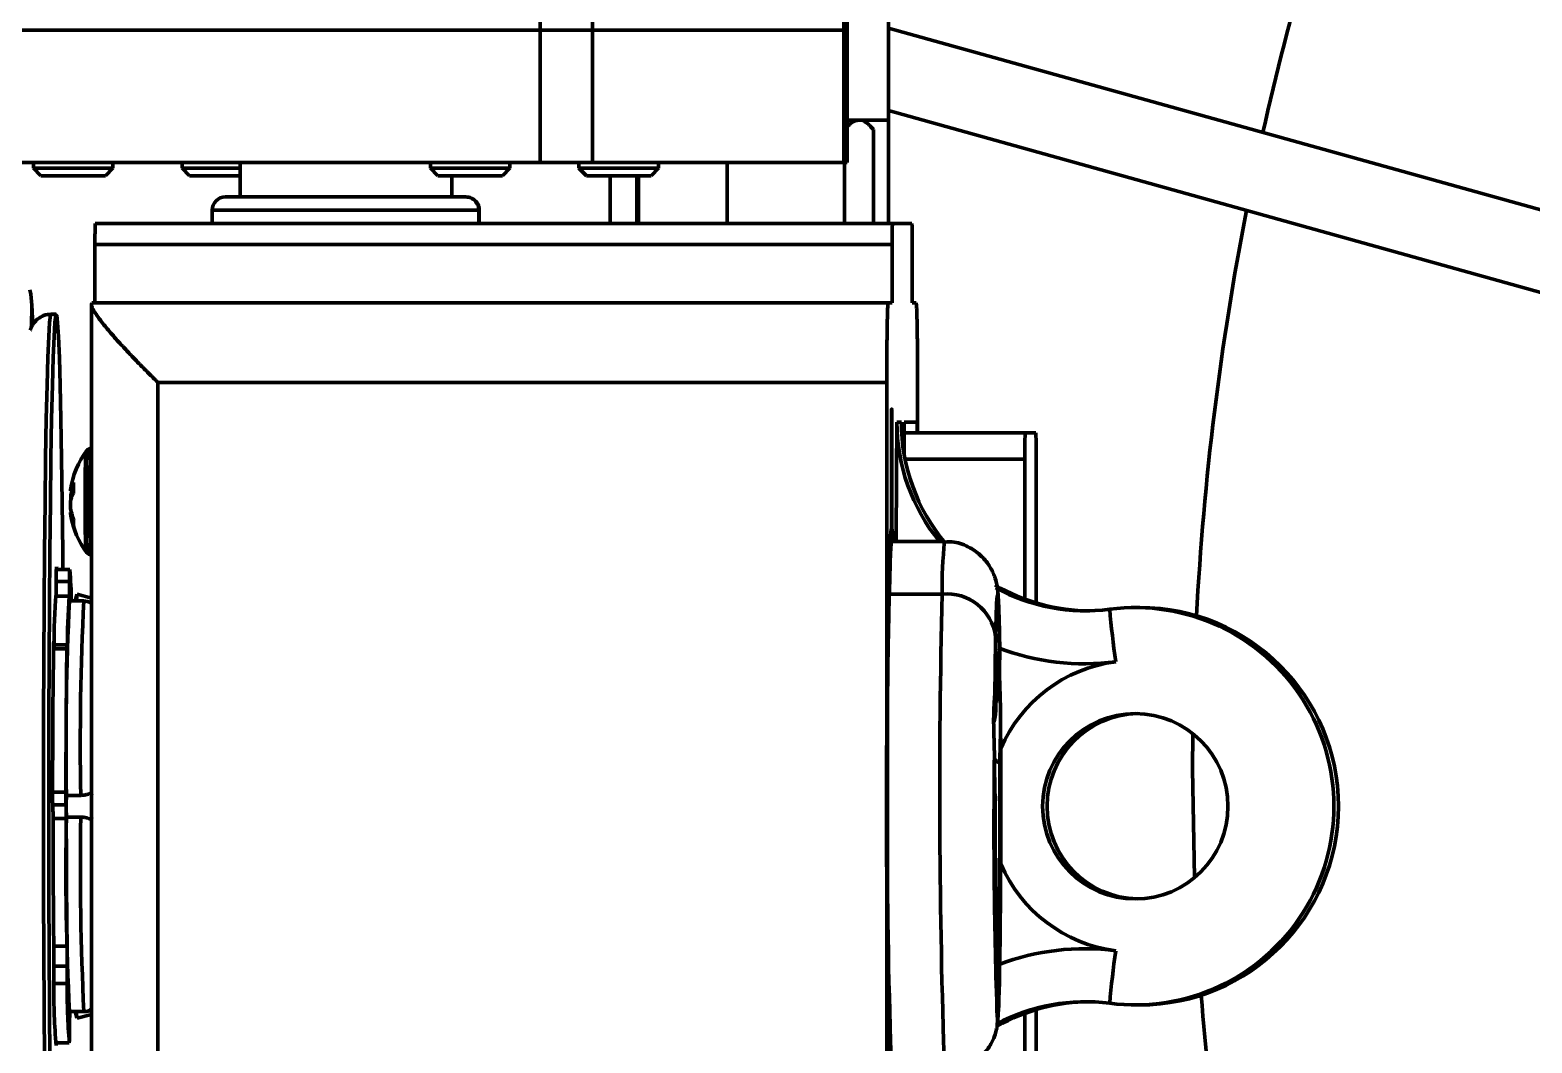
# Model space of a CAD drawing. Header units: millimetres. Extents: x -419 to 9215, y 1224 to 3301.
# Drawn here: x -101.4 to -38.4, y 1451.5 to 1494 of the extents above; entities that cross this region are included whole.
import ezdxf

# ---------------------------------------------------------------- set-up
doc = ezdxf.new("R2010")
doc.units = ezdxf.units.MM
doc.layers.add('0.7mm', color=7, linetype='Continuous', lineweight=70)

msp = doc.modelspace()

# ---------------------------------------------------------------- linework, layer by layer
at = {"layer": '0.7mm', "color": 7, "linetype": 'Continuous', "lineweight": 70}
for p, q in [((-79.97, 1497.326), (-79.97, 1493.993)), ((-77.778, 1493.993), (-77.778, 1497.326)), ((-67.229, 1497.326), (-67.229, 1493.993)), ((-67.088, 1493.993), (-67.088, 1497.326)), ((-65.36, 1490.215), (-65.36, 1495.77)), ((-79.97, 1493.993), (-222.758, 1493.993)), ((-79.97, 1493.993), (-111.442, 1493.993)), ((-79.97, 1493.993), (-77.778, 1493.993)), ((-79.97, 1493.993), (-79.97, 1488.437)), ((-67.229, 1493.993), (-77.778, 1493.993)), ((-77.778, 1493.993), (-77.778, 1488.437)), ((-67.229, 1493.993), (-67.088, 1493.993)), ((-67.229, 1493.993), (-67.229, 1488.437)), ((-67.088, 1488.437), (-67.088, 1493.993)), ((-32.804, 1484.997), (-65.36, 1494.077)), ((-67.088, 1490.215), (-65.36, 1490.215)), ((-66.34, 1490.14), (-66.471, 1490.215)), ((-32.804, 1481.537), (-65.36, 1490.617)), ((-65.36, 1485.882), (-65.36, 1490.215)), ((-65.992, 1489.818), (-65.992, 1485.948)), ((-79.97, 1488.437), (-111.442, 1488.437)), ((-101.22, 1488.437), (-101.22, 1488.193)), ((-101.22, 1488.193), (-100.908, 1487.882)), ((-101.22, 1488.193), (-100.138, 1488.193)), ((-100.138, 1488.193), (-97.887, 1488.193)), ((-98.198, 1487.882), (-97.887, 1488.193)), ((-97.887, 1488.193), (-97.887, 1488.437)), ((-94.989, 1488.437), (-94.989, 1488.193)), ((-94.989, 1488.193), (-94.677, 1487.882)), ((-94.989, 1488.193), (-93.907, 1488.193)), ((-93.907, 1488.193), (-92.557, 1488.193)), ((-92.557, 1488.437), (-92.557, 1486.993)), ((-84.57, 1488.437), (-84.57, 1488.193)), ((-84.57, 1488.193), (-84.258, 1487.882)), ((-84.57, 1488.193), (-83.488, 1488.193)), ((-83.488, 1488.193), (-81.237, 1488.193)), ((-81.548, 1487.882), (-81.237, 1488.193)), ((-81.237, 1488.193), (-81.237, 1488.437)), ((-77.778, 1488.437), (-79.97, 1488.437)), ((-78.339, 1488.437), (-78.339, 1488.193)), ((-78.339, 1488.193), (-78.027, 1487.882)), ((-78.339, 1488.193), (-77.257, 1488.193)), ((-67.229, 1488.437), (-77.778, 1488.437)), ((-77.257, 1488.193), (-75.006, 1488.193)), ((-75.317, 1487.882), (-75.006, 1488.193)), ((-75.006, 1488.193), (-75.006, 1488.437)), ((-72.121, 1488.437), (-72.121, 1485.948)), ((-67.088, 1488.437), (-67.229, 1488.437)), ((-67.198, 1488.437), (-67.198, 1485.948)), ((-100.908, 1487.882), (-100.028, 1487.882)), ((-100.028, 1487.882), (-98.198, 1487.882)), ((-94.677, 1487.882), (-93.797, 1487.882)), ((-93.797, 1487.882), (-92.557, 1487.882)), ((-84.258, 1487.882), (-83.378, 1487.882)), ((-83.669, 1486.993), (-83.669, 1487.882)), ((-83.378, 1487.882), (-81.548, 1487.882)), ((-78.027, 1487.882), (-77.147, 1487.882)), ((-77.147, 1487.882), (-75.317, 1487.882)), ((-75.915, 1485.882), (-75.915, 1487.882)), ((-75.838, 1487.882), (-75.838, 1485.948)), ((-83.097, 1486.993), (-93.168, 1486.993)), ((-83.097, 1486.993), (-83.08, 1486.993)), ((-93.724, 1486.437), (-93.724, 1485.882)), ((-82.539, 1485.882), (-82.539, 1486.437)), ((-82.522, 1486.437), (-82.522, 1485.882)), ((-98.629, 1485.882), (-65.187, 1485.882)), ((-64.377, 1485.882), (-65.187, 1485.882)), ((-65.205, 1484.993), (-98.644, 1484.993)), ((-98.644, 1482.548), (-98.644, 1484.993)), ((-65.205, 1482.548), (-65.205, 1484.993)), ((-64.359, 1482.548), (-64.359, 1484.993)), ((-101.297, 1482.45), (-101.247, 1481.647)), ((-98.791, 1482.491), (-98.781, 1482.548)), ((-98.791, 1440.383), (-98.791, 1482.491)), ((-98.781, 1482.548), (-65.369, 1482.548)), ((-65.369, 1482.548), (-65.205, 1482.548)), ((-64.359, 1482.548), (-64.196, 1482.548)), ((-100.266, 1482.07), (-100.488, 1482.07)), ((-65.428, 1479.215), (-96.003, 1479.215)), ((-96.003, 1479.215), (-96.003, 1443.659)), ((-65.428, 1479.215), (-65.428, 1443.659)), ((-64.137, 1477.104), (-64.137, 1479.215)), ((-65.233, 1473.118), (-65.233, 1477.548)), ((-65.216, 1477.548), (-65.216, 1473.118)), ((-65.003, 1477.548), (-64.816, 1477.548)), ((-64.697, 1476.182), (-64.697, 1477.548)), ((-64.697, 1477.548), (-64.154, 1477.548)), ((-64.154, 1477.548), (-64.154, 1477.104)), ((-59.623, 1477.104), (-64.697, 1477.104)), ((-59.178, 1477.104), (-59.623, 1477.104)), ((-98.791, 1476.437), (-98.825, 1476.437)), ((-59.64, 1475.993), (-59.64, 1470.124)), ((-59.161, 1469.964), (-59.161, 1475.993)), ((-99.67, 1474.666), (-99.559, 1474.661)), ((-99.595, 1473.717), (-99.667, 1473.712)), ((-65.224, 1473.104), (-65.236, 1473.104)), ((-65.216, 1473.118), (-65.233, 1473.118)), ((-63.002, 1472.548), (-65.224, 1472.548)), ((-98.825, 1471.993), (-98.791, 1471.993)), ((-99.702, 1471.365), (-100.263, 1471.365)), ((-99.109, 1470.048), (-99.711, 1470.048)), ((-99.397, 1470.312), (-99.467, 1470.048)), ((-98.791, 1470.166), (-99.388, 1470.326)), ((-63.104, 1470.337), (-65.326, 1470.337)), ((-54.817, 1469.77), (-55.004, 1469.77)), ((-99.819, 1468.213), (-100.38, 1468.213)), ((-60.805, 1467.25), (-60.806, 1467.248)), ((-99.842, 1461.893), (-99.24, 1461.893)), ((-60.893, 1461.904), (-60.873, 1461.86)), ((-99.24, 1460.986), (-99.842, 1460.986)), ((-59.161, 1446.882), (-59.161, 1452.91)), ((-55.004, 1453.104), (-54.817, 1453.104)), ((-99.711, 1452.826), (-99.109, 1452.826)), ((-99.467, 1452.826), (-99.397, 1452.563)), ((-99.388, 1452.548), (-98.791, 1452.708)), ((-59.64, 1452.75), (-59.64, 1446.882))]:
    msp.add_line(p, q, dxfattribs=at)
at = {"layer": '0.7mm', "color": 8, "linetype": 'Continuous', "lineweight": 70}
for p, q in [((-77.026, 1487.882), (-77.026, 1485.882)), ((-93.724, 1486.437), (-82.539, 1486.437)), ((-101.297, 1482.45), (-101.302, 1481.551)), ((-65.216, 1477.548), (-65.233, 1477.548)), ((-64.662, 1475.993), (-59.64, 1475.993)), ((-100.258, 1471.475), (-100.257, 1471.475)), ((-99.71, 1470.865), (-100.267, 1470.865)), ((-99.719, 1470.255), (-100.289, 1470.255)), ((-99.824, 1468.045), (-100.382, 1468.045)), ((-99.8, 1468.041), (-99.813, 1468.041)), ((-60.861, 1467.667), (-60.851, 1467.667)), ((-100.42, 1462.025), (-99.863, 1462.025)), ((-99.855, 1461.495), (-100.416, 1461.495)), ((-99.846, 1460.92), (-100.403, 1460.92)), ((-99.812, 1455.571), (-100.37, 1455.571)), ((-100.37, 1454.733), (-99.812, 1454.733)), ((-60.709, 1454.317), (-60.699, 1454.317)), ((-99.812, 1454.006), (-100.37, 1454.006)), ((-60.786, 1452.558), (-60.794, 1452.593)), ((-100.291, 1451.51), (-99.72, 1451.51))]:
    msp.add_line(p, q, dxfattribs=at)
at = {"layer": '0.7mm', "color": 7, "linetype": 'Continuous', "lineweight": 70, "flags": 128}
for points in [[(-101.373, 1483.096), (-101.335, 1482.919), (-101.297, 1482.45)], [(-100.536, 1450.768), (-100.554, 1452.974), (-100.567, 1455.304), (-100.577, 1457.723), (-100.581, 1460.197), (-100.581, 1462.689), (-100.577, 1465.162), (-100.567, 1467.581), (-100.554, 1469.91), (-100.536, 1472.116), (-100.515, 1474.167), (-100.489, 1476.031), (-100.461, 1477.683), (-100.429, 1479.098), (-100.396, 1480.255), (-100.36, 1481.138), (-100.323, 1481.733), (-100.285, 1482.033), (-100.247, 1482.032), (-100.209, 1481.731), (-100.172, 1481.134), (-100.137, 1480.25), (-100.103, 1479.092), (-100.072, 1477.676), (-100.043, 1476.023), (-100.018, 1474.158), (-99.996, 1472.107), (-99.99, 1471.365)], [(-65.233, 1477.548), (-65.232, 1477.761), (-65.23, 1477.941), (-65.227, 1478.061), (-65.224, 1478.104), (-65.221, 1478.061), (-65.218, 1477.941), (-65.216, 1477.761), (-65.216, 1477.548)], [(-65.17, 1472.548), (-65.181, 1472.754), (-65.209, 1473.062), (-65.238, 1473.069), (-65.266, 1472.775), (-65.293, 1472.188), (-65.319, 1471.322), (-65.342, 1470.199), (-65.362, 1468.85), (-65.378, 1467.309), (-65.391, 1465.616), (-65.399, 1463.815), (-65.402, 1461.952), (-65.401, 1460.076), (-65.396, 1458.234), (-65.385, 1456.476), (-65.371, 1454.847), (-65.353, 1453.388), (-65.332, 1452.137), (-65.308, 1451.128)], [(-65.216, 1473.118), (-65.187, 1472.88), (-65.168, 1472.548)], [(-100.257, 1471.475), (-100.244, 1471.391), (-100.242, 1471.365)], [(-99.388, 1470.326), (-99.409, 1470.231), (-99.423, 1470.048)], [(-60.861, 1468.557), (-60.841, 1469.378), (-60.819, 1469.954), (-60.796, 1470.268), (-60.772, 1470.309), (-60.748, 1470.077), (-60.726, 1469.579), (-60.705, 1468.829), (-60.686, 1467.852)], [(-60.861, 1468.557), (-60.858, 1468.651), (-60.855, 1468.662), (-60.852, 1468.59), (-60.85, 1468.445), (-60.848, 1468.249), (-60.848, 1468.033), (-60.849, 1467.828), (-60.851, 1467.667)], [(-100.381, 1468.119), (-100.38, 1468.203), (-100.378, 1468.267), (-100.376, 1468.307), (-100.374, 1468.324), (-100.373, 1468.315), (-100.371, 1468.281), (-100.369, 1468.223), (-100.369, 1468.213)], [(-99.813, 1468.066), (-99.814, 1468.131), (-99.816, 1468.178), (-99.817, 1468.205), (-99.819, 1468.213), (-99.82, 1468.199), (-99.822, 1468.166), (-99.823, 1468.114), (-99.824, 1468.045)], [(-99.8, 1468.041), (-99.802, 1467.973), (-99.803, 1467.924), (-99.805, 1467.895), (-99.807, 1467.887), (-99.809, 1467.902), (-99.81, 1467.937), (-99.812, 1467.993), (-99.813, 1468.066)], [(-60.851, 1467.667), (-60.854, 1467.574), (-60.858, 1467.562), (-60.861, 1467.635), (-60.863, 1467.78), (-60.865, 1467.975), (-60.865, 1468.192), (-60.864, 1468.396), (-60.861, 1468.557)], [(-60.728, 1466.505), (-60.742, 1467.029), (-60.758, 1467.377), (-60.775, 1467.537), (-60.791, 1467.506), (-60.807, 1467.282), (-60.823, 1466.875), (-60.837, 1466.296), (-60.849, 1465.565)], [(-60.716, 1467.463), (-60.713, 1467.608), (-60.71, 1467.728), (-60.706, 1467.82), (-60.702, 1467.885), (-60.698, 1467.92), (-60.694, 1467.927), (-60.69, 1467.904), (-60.686, 1467.852)], [(-60.895, 1466.232), (-60.889, 1466.395), (-60.882, 1466.487), (-60.876, 1466.507), (-60.87, 1466.453), (-60.864, 1466.326), (-60.858, 1466.132), (-60.853, 1465.875), (-60.849, 1465.565)], [(-52.595, 1464.49), (-52.605, 1462.993), (-52.52, 1458.445)], [(-60.873, 1461.86), (-60.88, 1461.846), (-60.886, 1461.906), (-60.892, 1462.038), (-60.898, 1462.237), (-60.902, 1462.498), (-60.907, 1462.812), (-60.91, 1463.17), (-60.912, 1463.559)], [(-60.699, 1454.317), (-60.702, 1454.224), (-60.705, 1454.212), (-60.708, 1454.285), (-60.711, 1454.429), (-60.712, 1454.625), (-60.712, 1454.842), (-60.711, 1455.046), (-60.709, 1455.207), (-60.706, 1455.3), (-60.703, 1455.312), (-60.699, 1455.24), (-60.697, 1455.095), (-60.696, 1454.899), (-60.695, 1454.683), (-60.697, 1454.478), (-60.699, 1454.317)], [(-99.703, 1452.619), (-99.692, 1452.693), (-99.681, 1452.826)]]:
    msp.add_lwpolyline(points, dxfattribs=at)
at = {"layer": '0.7mm', "color": 8, "linetype": 'Continuous', "lineweight": 70, "flags": 128}
for points in [[(-100.712, 1446.851), (-100.737, 1448.717), (-100.758, 1450.768), (-100.776, 1452.974), (-100.79, 1455.304), (-100.799, 1457.723), (-100.803, 1460.197), (-100.803, 1462.689), (-100.799, 1465.162), (-100.79, 1467.581), (-100.776, 1469.91), (-100.758, 1472.116), (-100.737, 1474.167), (-100.711, 1476.031), (-100.683, 1477.683), (-100.652, 1479.098), (-100.618, 1480.255), (-100.582, 1481.138), (-100.545, 1481.733), (-100.507, 1482.033), (-100.488, 1482.07)], [(-60.724, 1456.542), (-60.771, 1456.889), (-60.846, 1457.108)]]:
    msp.add_lwpolyline(points, dxfattribs=at)
at = {"layer": '0.7mm', "color": 7, "linetype": 'Continuous', "lineweight": 70}
msp.add_circle((-55.005, 1461.437), 3.889, dxfattribs=at)
for centre, radius, start, end in [((69.618, 1462.993), 122.222, 160.26529, 167.37997), ((-93.169, 1486.437), 0.556, 90, 180), ((69.618, 1462.993), 122.222, 168.94598, 176.98435), ((-57.09, 1477.548), 7.913, 179.99948, 219.18783), ((-56.903, 1477.548), 7.913, 179.99946, 219.95128), ((-41.458, 1476.27), 18.184, 177.37317, 180.87506), ((-77.343, 1476.27), 18.184, 359.12494, 2.62683), ((-96.147, 1474.215), 3.556, 142.94901, 171.91693), ((-98.554, 1474.43), 1.141, 149.44884, 168.04279), ((-96.737, 1474.757), 2.811, 174.83253, 184.08048), ((-98.558, 1473.977), 1.141, 149.44884, 168.04279), ((-99.358, 1474.672), 0.312, 171.52284, 181.00749), ((-97.076, 1474.043), 2.613, 166.22163, 171.34889), ((-128.348, 1474.226), 28.689, 0.10277, 0.42082), ((-69.785, 1474.21), 29.889, 179.99448, 180.41582), ((-97.084, 1474.339), 2.612, 187.61424, 200.15017), ((-99.975, 1473.758), 0.312, 351.52284, 1.00749), ((-97.077, 1474.058), 2.612, 187.61424, 200.15017), ((-96.147, 1474.215), 3.556, 189.58712, 217.05099), ((-98.463, 1473.325), 1.08, 173.92893, 188.89397), ((256.709, 1461.437), 322.153, 177.92201, 182.07799), ((-48.096, 1470.653), 17.233, 173.68453, 181.04878), ((-91.627, 1471.03), 8.642, 177.04811, 181.09286), ((-92.64, 1471), 7.071, 177.04811, 181.09286), ((-114.286, 1469.961), 14.652, 0.33996, 5.4944), ((-109.588, 1470.75), 9.322, 357.63984, 0.70766), ((-111.102, 1470.724), 11.393, 357.63984, 0.70766), ((-56.905, 1477.547), 7.911, 239.69995, 269.99977), ((-57.092, 1477.547), 7.911, 241.45874, 277.38348), ((-72.993, 1468.236), 27.365, 175.53549, 180.23368), ((31.084, 1463.861), 130.941, 177.29166, 180.86135), ((-72.776, 1468.152), 27.025, 175.53549, 180.23368), ((267.306, 1462.022), 332.736, 178.56796, 182.01437), ((-62.908, 1468.281), 2.065, 7.68198, 95.43075), ((-55.005, 1461.437), 8.333, 262.62204, 97.37796), ((-19.794, 1472.726), 36.407, 184.76594, 188.25723), ((-54.818, 1461.437), 8.333, 270.00485, 89.99515), ((399.353, 1461.908), 499.772, 179.28793, 179.98585), ((394.388, 1461.903), 494.25, 179.28793, 179.98585), ((163.875, 1464.198), 224.778, 178.88869, 179.48149), ((11.493, 1466.119), 72.222, 178.93307, 179.69318), ((-521.334, 1461.537), 460.692, 359.10204, 0.49562), ((-107.61, 1465.06), 46.953, 357.82339, 0.56424), ((-54.817, 1461.437), 3.889, 91.38194, 268.61806), ((169.758, 1460.565), 230.69, 179.25641, 181.98041), ((-365.432, 1461.41), 304.747, 359.08476, 0.3509), ((-89.618, 1461.863), 10.803, 179.10857, 182.54211), ((-91.025, 1461.887), 8.839, 179.10857, 182.54211), ((-72.515, 1461.439), 27.331, 179.04976, 180.94975), ((103.927, 1460.548), 164.806, 179.54385, 181.76544), ((-107.95, 1461.027), 7.548, 359.14137, 2.71561), ((-109.07, 1461.058), 9.225, 359.14137, 2.71561), ((344.456, 1461.02), 444.858, 180.01375, 180.71134), ((20.654, 1458.846), 120.516, 178.98257, 182.86341), ((339.487, 1461.025), 439.332, 180.01375, 180.71134), ((-116.895, 1457.651), 56.181, 358.26142, 358.8695), ((-127.809, 1455.167), 27.443, 359.25815, 0.6898), ((-133.351, 1455.167), 33.541, 359.25815, 0.6898), ((51.637, 1454.552), 112.441, 179.53188, 181.01622), ((-190.638, 1454.556), 129.907, 359.26986, 0.61301), ((-19.794, 1450.148), 36.407, 171.74277, 175.23406), ((-67.81, 1454.382), 32.562, 179.24346, 180.80763), ((-73.173, 1454.381), 26.642, 179.24346, 180.80763), ((-110.446, 1455.135), 49.754, 357.42639, 359.05821), ((-69.467, 1453.799), 30.902, 179.77041, 184.45385), ((-69.252, 1453.883), 30.56, 179.77041, 184.45385), ((69.618, 1462.993), 122.222, 184.44807, 191.05402), ((-57.092, 1445.328), 7.911, 82.61652, 118.08645), ((-56.905, 1445.328), 7.911, 90.00022, 119.43783), ((-88.319, 1452.15), 11.393, 177.63984, 180.70766), ((-98.381, 1452.814), 1.042, 179.31682, 194.75084), ((-106.781, 1451.874), 7.071, 357.04811, 1.09286)]:
    msp.add_arc(centre, radius, start, end, dxfattribs=at)
at = {"layer": '0.7mm', "color": 8, "linetype": 'Continuous', "lineweight": 70}
for centre, radius, start, end in [((-48.327, 1474.217), 50.704, 177.58175, 182.42447), ((-53.204, 1474.215), 45.675, 177.21127, 182.78873), ((-45.878, 1470.653), 17.229, 173.68338, 181.04944), ((21.022, 1464.032), 120.281, 177.13304, 181.0192), ((269.491, 1462.022), 332.698, 178.56783, 182.01462), ((-57.126, 1477.546), 10.132, 249.07245, 277.38357), ((-55.038, 1461.438), 6.111, 97.38535, 156.67844), ((31.932, 1459.018), 131.187, 179.14009, 182.70514), ((-55.038, 1461.436), 6.11, 203.32132, 262.61489), ((-57.126, 1445.328), 10.132, 82.61643, 110.73091)]:
    msp.add_arc(centre, radius, start, end, dxfattribs=at)
at = {"layer": '0.7mm', "color": 7, "linetype": 'Continuous', "lineweight": 70}
for points, knots in [([(-67.088, 1489.925), (-67.027, 1489.993), (-66.865, 1490.17), (-66.698, 1490.198), (-66.595, 1490.215)], [0, 0, 0, 0, 0.381578, 1, 1, 1, 1]), ([(-66.343, 1490.136), (-66.319, 1490.123), (-66.248, 1490.085), (-66.131, 1489.979), (-66.039, 1489.872), (-65.992, 1489.818)], [0, 0, 0, 0, 0.199372, 0.59902, 1, 1, 1, 1]), ([(-82.539, 1486.437), (-82.545, 1486.502), (-82.559, 1486.637), (-82.654, 1486.787), (-82.761, 1486.886), (-82.861, 1486.945), (-82.975, 1486.985), (-83.056, 1486.99), (-83.097, 1486.993)], [0, 0, 0, 0, 0.221632, 0.461598, 0.589144, 0.72139, 0.858343, 1, 1, 1, 1]), ([(-83.08, 1486.993), (-83.039, 1486.99), (-82.958, 1486.985), (-82.844, 1486.945), (-82.744, 1486.886), (-82.637, 1486.787), (-82.542, 1486.637), (-82.528, 1486.502), (-82.522, 1486.437)], [0, 0, 0, 0, 0.141657, 0.27861, 0.410856, 0.538402, 0.778368, 1, 1, 1, 1]), ([(-98.644, 1484.993), (-98.643, 1485.09), (-98.643, 1485.284), (-98.641, 1485.543), (-98.637, 1485.744), (-98.633, 1485.862), (-98.631, 1485.876), (-98.629, 1485.882)], [0, 0, 0, 0, 0.204152, 0.408183, 0.615617, 0.830757, 1, 1, 1, 1]), ([(-65.187, 1485.882), (-65.189, 1485.879), (-65.191, 1485.872), (-65.194, 1485.824), (-65.197, 1485.748), (-65.2, 1485.627), (-65.203, 1485.446), (-65.205, 1485.213), (-65.205, 1485.06), (-65.205, 1484.993)], [0, 0, 0, 0, 0.137155, 0.27733, 0.400518, 0.526843, 0.718148, 0.875451, 1, 1, 1, 1]), ([(-64.359, 1484.993), (-64.359, 1485.076), (-64.36, 1485.241), (-64.362, 1485.482), (-64.365, 1485.658), (-64.368, 1485.774), (-64.372, 1485.861), (-64.375, 1485.873), (-64.377, 1485.882)], [0, 0, 0, 0, 0.152645, 0.304745, 0.506861, 0.636763, 0.770384, 1, 1, 1, 1]), ([(-96.003, 1479.215), (-96.006, 1479.218), (-96.137, 1479.346), (-96.394, 1479.6), (-96.769, 1479.978), (-97.134, 1480.356), (-97.528, 1480.777), (-97.861, 1481.147), (-98.129, 1481.463), (-98.33, 1481.709), (-98.518, 1481.956), (-98.671, 1482.186), (-98.776, 1482.377), (-98.786, 1482.453), (-98.791, 1482.491)], [0, 0, 0, 0, 0.002161, 0.094817, 0.188145, 0.283721, 0.380144, 0.513487, 0.581671, 0.650378, 0.736549, 0.824364, 0.910744, 1, 1, 1, 1]), ([(-65.369, 1482.548), (-65.371, 1482.545), (-65.375, 1482.537), (-65.382, 1482.476), (-65.388, 1482.376), (-65.396, 1482.2), (-65.403, 1481.962), (-65.409, 1481.672), (-65.414, 1481.364), (-65.419, 1481.02), (-65.422, 1480.652), (-65.425, 1480.282), (-65.427, 1479.802), (-65.428, 1479.413), (-65.428, 1479.215)], [0, 0, 0, 0, 0.07381, 0.148261, 0.224842, 0.302214, 0.431129, 0.497769, 0.565117, 0.677179, 0.735184, 0.793819, 0.894917, 1, 1, 1, 1]), ([(-64.137, 1479.215), (-64.137, 1479.382), (-64.137, 1479.722), (-64.139, 1480.215), (-64.143, 1480.682), (-64.147, 1481.111), (-64.152, 1481.499), (-64.159, 1481.845), (-64.167, 1482.136), (-64.176, 1482.364), (-64.185, 1482.518), (-64.192, 1482.538), (-64.196, 1482.548)], [0, 0, 0, 0, 0.088807, 0.180335, 0.269111, 0.360256, 0.453307, 0.548532, 0.652642, 0.759123, 0.878119, 1, 1, 1, 1]), ([(-100.484, 1482.06), (-100.505, 1482.064), (-100.639, 1482.084), (-100.865, 1482.001), (-101.095, 1481.849), (-101.234, 1481.681), (-101.311, 1481.539), (-101.345, 1481.449), (-101.353, 1481.416), (-101.356, 1481.405)], [0, 0, 0, 0, 0.041225, 0.255039, 0.428385, 0.583359, 0.73249, 0.912104, 1, 1, 1, 1]), ([(-65.003, 1477.548), (-65.006, 1477.231), (-65.011, 1476.641), (-65.019, 1475.812), (-65.023, 1475.105), (-65.025, 1474.123), (-65.034, 1473.294), (-65.035, 1472.625), (-65.035, 1472.548)], [0, 0, 0, 0, 0.198511, 0.369513, 0.513257, 0.629042, 0.957131, 1, 1, 1, 1]), ([(-98.999, 1476.334), (-99.003, 1476.329), (-99.011, 1476.314), (-99.018, 1476.294), (-99.023, 1476.272), (-99.027, 1476.246), (-99.033, 1476.184), (-99.041, 1475.981), (-99.05, 1475.483), (-99.055, 1474.815), (-99.056, 1474.074), (-99.053, 1473.351), (-99.047, 1472.742), (-99.037, 1472.333), (-99.032, 1472.217), (-99.023, 1472.156), (-99.013, 1472.121), (-98.993, 1472.081), (-98.957, 1472.038), (-98.9, 1472.004), (-98.848, 1471.988), (-98.821, 1471.994), (-98.817, 1471.995)], [0, 0, 0, 0, 0.00336, 0.009011, 0.015487, 0.026452, 0.056256, 0.164691, 0.279306, 0.391549, 0.503544, 0.615509, 0.727515, 0.839702, 0.936164, 0.95204, 0.960082, 0.967166, 0.976427, 0.986933, 0.998261, 1, 1, 1, 1]), ([(-98.823, 1476.434), (-98.831, 1476.435), (-98.863, 1476.439), (-98.913, 1476.42), (-98.96, 1476.387), (-98.988, 1476.356), (-98.997, 1476.339), (-98.999, 1476.334)], [0, 0, 0, 0, 0.1115614, 0.4312632, 0.6886106, 0.9091301, 1, 1, 1, 1]), ([(-60.69, 1468.086), (-60.691, 1468.174), (-60.698, 1468.629), (-60.713, 1469.261), (-60.737, 1469.96), (-60.755, 1470.304), (-60.782, 1470.56), (-60.814, 1470.764), (-60.901, 1471.09), (-61.095, 1471.509), (-61.443, 1471.949), (-61.954, 1472.317), (-62.501, 1472.536), (-62.868, 1472.523), (-63, 1472.519)], [0, 0, 0, 0, 0.040442, 0.209377, 0.380051, 0.556908, 0.614064, 0.658304, 0.696164, 0.750428, 0.812502, 0.880067, 0.95671, 1, 1, 1, 1]), ([(-98.79, 1469.948), (-98.847, 1469.982), (-98.943, 1470.039), (-99.056, 1470.04), (-99.103, 1470.04)], [0, 0, 0, 0, 0.588416, 1, 1, 1, 1]), ([(-60.686, 1467.852), (-60.688, 1467.761), (-60.693, 1467.578), (-60.708, 1467.015), (-60.678, 1466.309), (-60.666, 1465.784), (-60.659, 1465.522)], [0, 0, 0, 0, 0.2497988, 0.5002307, 0.7503793, 1, 1, 1, 1]), ([(-60.836, 1466.287), (-60.834, 1466.407), (-60.827, 1466.729), (-60.818, 1467.011), (-60.813, 1467.091), (-60.813, 1467.096)], [0, 0, 0, 0, 0.3600433, 0.959586, 1, 1, 1, 1]), ([(-60.904, 1466.045), (-60.902, 1466.083), (-60.898, 1466.15), (-60.895, 1466.207), (-60.895, 1466.232)], [0, 0, 0, 0, 0.559917, 1, 1, 1, 1]), ([(-60.849, 1465.503), (-60.848, 1465.566), (-60.845, 1465.871), (-60.84, 1466.103), (-60.836, 1466.287)], [0, 0, 0, 0, 0.204412, 1, 1, 1, 1]), ([(-60.845, 1465.794), (-60.831, 1465.836), (-60.754, 1466.073), (-60.739, 1466.31), (-60.728, 1466.505)], [0, 0, 0, 0, 0.177811, 1, 1, 1, 1]), ([(-60.912, 1463.559), (-60.917, 1463.788), (-60.928, 1464.248), (-60.951, 1464.943), (-60.936, 1465.578), (-60.915, 1465.889), (-60.904, 1466.045)], [0, 0, 0, 0, 0.249626, 0.499763, 0.749977, 1, 1, 1, 1]), ([(-60.849, 1465.565), (-60.858, 1465.376), (-60.867, 1465.177), (-60.941, 1464.958), (-60.945, 1464.946)], [0, 0, 0, 0, 0.9468, 1, 1, 1, 1]), ([(-60.691, 1463.276), (-60.699, 1463.269), (-60.715, 1463.254), (-60.794, 1463.287), (-60.874, 1463.368), (-60.911, 1463.405)], [0, 0, 0, 0, 0.354825, 0.701645, 1, 1, 1, 1]), ([(-99.24, 1461.893), (-99.186, 1461.896), (-99.076, 1461.904), (-98.931, 1461.947), (-98.807, 1461.987), (-98.753, 1461.992), (-98.726, 1461.995)], [0, 0, 0, 0, 0.24901, 0.499451, 0.750574, 1, 1, 1, 1]), ([(-98.735, 1460.884), (-98.762, 1460.887), (-98.818, 1460.895), (-98.94, 1460.935), (-99.081, 1460.976), (-99.188, 1460.983), (-99.24, 1460.986)], [0, 0, 0, 0, 0.249816, 0.500692, 0.75143, 1, 1, 1, 1]), ([(-60.83, 1456.38), (-60.819, 1456.361), (-60.757, 1456.251), (-60.747, 1456.084), (-60.739, 1455.946)], [0, 0, 0, 0, 0.170344, 1, 1, 1, 1]), ([(-99.115, 1452.835), (-99.092, 1452.832), (-99.003, 1452.822), (-98.888, 1452.86), (-98.819, 1452.912), (-98.801, 1452.925)], [0, 0, 0, 0, 0.205407, 0.795526, 1, 1, 1, 1]), ([(-60.742, 1452.901), (-60.752, 1452.729), (-60.771, 1452.386), (-60.789, 1452.278), (-60.798, 1452.224)], [0, 0, 0, 0, 0.499363, 1, 1, 1, 1]), ([(-63.021, 1450.326), (-63.021, 1450.326), (-62.77, 1450.283), (-62.298, 1450.417), (-61.726, 1450.695), (-61.325, 1451.062), (-61.06, 1451.437), (-60.906, 1451.78), (-60.833, 1452.035), (-60.805, 1452.173), (-60.798, 1452.221), (-60.796, 1452.234)], [0, 0, 0, 0, 0.0001527, 0.2222383, 0.4027259, 0.5573378, 0.6914022, 0.8057226, 0.8954384, 0.9709771, 1, 1, 1, 1]), ([(-60.797, 1452.234), (-60.796, 1452.231), (-60.795, 1452.222), (-60.789, 1452.435), (-60.786, 1452.558)], [0, 0, 0, 0, 0.4240381, 1, 1, 1, 1])]:
    msp.add_open_spline(points, degree=3, knots=knots, dxfattribs=at)

doc.saveas('drawing.dxf')
